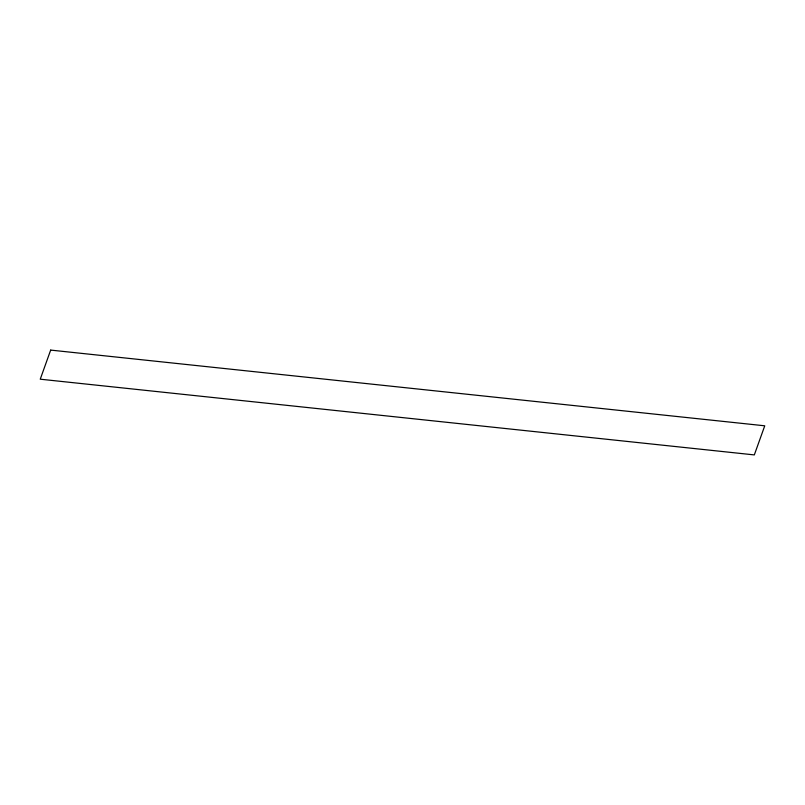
<?xml version="1.0" encoding="UTF-8"?>
<svg xmlns="http://www.w3.org/2000/svg" width="805" height="805" viewBox="0 0 805 805"><rect width="100%" height="100%" fill="white"/><g stroke="black" fill="none" stroke-linecap="round" stroke-linejoin="round"><path stroke-width="1.21" d="M50.675 350.095L40.25 379.195L754.325 454.906L764.75 425.805L50.675 350.095"/></g></svg>
